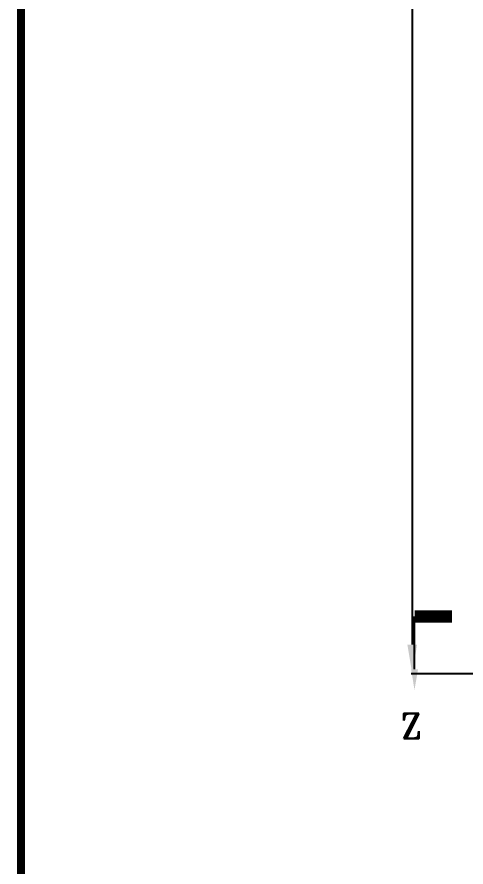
# Model space of a CAD drawing. Extents: x 79822 to 122366, y -56021 to -28815.
# Drawn here: x 86373 to 86912, y -53962 to -52941 of the extents above; entities that cross this region are included whole.
import ezdxf
from ezdxf.enums import TextEntityAlignment as Align

# ---------------------------------------------------------------- set-up
doc = ezdxf.new("R2010")
doc.units = 0
doc.header["$LTSCALE"] = 100
doc.header["$MEASUREMENT"] = 0
for name, color, linetype in [('LOOP', 5, 'Continuous'), ('t', 1, 'Continuous'), ('TEXT', 7, 'Continuous')]:
    doc.layers.add(name, color=color, linetype=linetype)
doc.styles.add('ROMANT', font='romant.shx')
doc.styles.get("Standard").update_dxf_attribs({"font": ''})
doc.styles.get('Standard').set_extended_font_data('SimSun')
doc.dimstyles.new('ISO-25', dxfattribs={"dimtxt": 35, "dimasz": 35, "dimexe": 1.25, "dimexo": 0.625, "dimtad": 1, "dimtoh": 1, "dimdec": 0, "dimtxsty": 'Standard', "dimcen": 2.5, "dimadec": 0, "dimazin": 0, "dimtfac": 1, "dimtdec": 0, "dimtmove": 0, "dimatfit": 3, "dimfxl": 0, "dimarcsym": 0})

# ---------------------------------------------------------------- blocks, each defined once
blk = doc.blocks.new('*D168')
at = {"color": 0, "lineweight": -2}
for p, q in [((86964.3, -51929.4), (86846.4, -51929.4)), ((86847.7, -51964.4), (86847.7, -53694.9)), ((86964.3, -53729.9), (86846.4, -53729.9))]:
    blk.add_line(p, q, dxfattribs=at)
at = {"color": 0}
for points in [[(86853.5, -51964.4), (86841.8, -51964.4), (86847.7, -51929.4)], [(86841.8, -53694.9), (86853.5, -53694.9), (86847.7, -53729.9)]]:
    blk.add_solid(points, dxfattribs=at)
at = {"layer": 'Defpoints', "color": 0}
for p in [(86964.9, -51929.4), (86847.7, -53729.9), (86964.9, -53729.9)]:
    blk.add_point(p, dxfattribs=at)
at = {"color": 0, "insert": (86829.6, -52829.6), "char_height": 35, "attachment_point": 5, "rotation": 90}
blk.add_mtext('1800', dxfattribs=at)
blk = doc.blocks.new('图框')
at = {"layer": 't', "color": 7, "const_width": 9.62}
blk.add_lwpolyline([(4115.6, -3151.6), (4115.6, 0), (0, 0), (0, -3151.6)], close=True, dxfattribs=at)
at = {"color": 7, "flags": 8}
for tag, p, height in [('DWG.NAME:', (1381.6, -2910.4), 25), ('PROJECTNAME:', (3125.5, -2912.8), 24), ('PROJECTNAME：', (3339.1, -2913.1), 25), ('DWG.NO.:', (3128.2, -3030.4), 24), ('图纸编号', (3315.4, -3052.4), 24), ('FILENO.:', (3128.7, -3106.1), 24), ('文档号', (3317.7, -3124.1), 24)]:
    blk.add_attdef(tag, p, '', height=height, dxfattribs=at)
for tag, p in [('图纸名称:', (1377.8, -2965.9)), ('项目名称：', (3121.6, -2984.3)), ('项目名称：', (3325, -2984.3))]:
    blk.add_attdef(tag, text='', height=25, dxfattribs=at).set_placement(p, align=Align.BOTTOM_LEFT)
for tag, height, p in [('RENLIU', 24, (698.2, -2950.4)), ('SHUFENWANG', 24, (885.8, -2950.4)), ('FANGHOU', 24, (1069.7, -2950.4)), ('DANDANLI', 24, (1250, -2950.4)), ('设计时间', 23, (213.9, -2974.9)), ('A', 23, (59.9, -2974.9)), ('刘仁', 23, (698.2, -3002.2)), ('王姝芬', 23, (885.8, -3002.2)), ('侯方', 23, (1069.7, -3002.2)), ('李丹丹', 23, (1250, -3002.2)), ('#10STATIONONTROLCABINETCOVER', 30, (1777.9, -3017.2)), ('PAGEXOFX', 24, (3953.7, -3039.1)), ('REV.', 24, (59.4, -3063)), ('DATE', 24, (208.9, -3063)), ('DESCRIPTION', 24, (451.7, -3063)), ('PREPARED', 24, (698.2, -3063)), ('CHECKED', 24, (885.8, -3063)), ('SIGNED', 24, (1069.7, -3063)), ('APPROVED', 24, (1250, -3063)), ('图纸名称', 30, (1777.9, -3094.7)), ('第几页共几页', 24, (3953.7, -3114.1))]:
    blk.add_attdef(tag, text='', height=height, dxfattribs=at).set_placement(p, align=Align.MIDDLE)
at = {"color": 7, "width": 0.8, "flags": 8}
blk.add_attdef('HANGZHOUHOLLYSYSAUTOMATIONCO.,LTD.', text='', height=24, dxfattribs=at).set_placement((2770.1, -3045.7), align=Align.MIDDLE)

msp = doc.modelspace()

# ---------------------------------------------------------------- linework, layer by layer
at = {"layer": 'LOOP', "color": 5}
msp.add_line((86850.4, -53724.5), (86850.4, -53661.1), dxfattribs=at)
at = {"layer": 'LOOP', "color": 5, "const_width": 15}
msp.add_lwpolyline([(86850.4, -53661.1), (86895.6, -53661.1)], dxfattribs=at)
at = {"layer": 'LOOP', "color": 5}
msp.add_solid([(86854.6, -53724.5), (86850.4, -53749.5), (86846.3, -53724.5)], dxfattribs=at)

# ---------------------------------------------------------------- block references
at = {"color": 1}
msp.add_blockref('图框', (86377.7, -51376.2), dxfattribs=at)

# ---------------------------------------------------------------- texts
at = {"layer": 'TEXT', "color": 5, "style": 'ROMANT'}
msp.add_text('Z', height=30, dxfattribs=at).set_placement((86846.7, -53807.7), align=Align.CENTER)

# ---------------------------------------------------------------- dimensions: what is measured, and where the dimension line sits
at = {"color": 3}
dim = msp.add_linear_dim(base=(86847.68161, -53729.85218), p1=(86964.91616, -51929.35221), p2=(86964.91616, -53729.85218), angle=90, dimstyle='ISO-25', dxfattribs=at)
dim.commit()
dim.dimension.update_dxf_attribs({"geometry": '*D168', "text_midpoint": (86829.55661, -52829.60219)})

doc.saveas('drawing.dxf')
